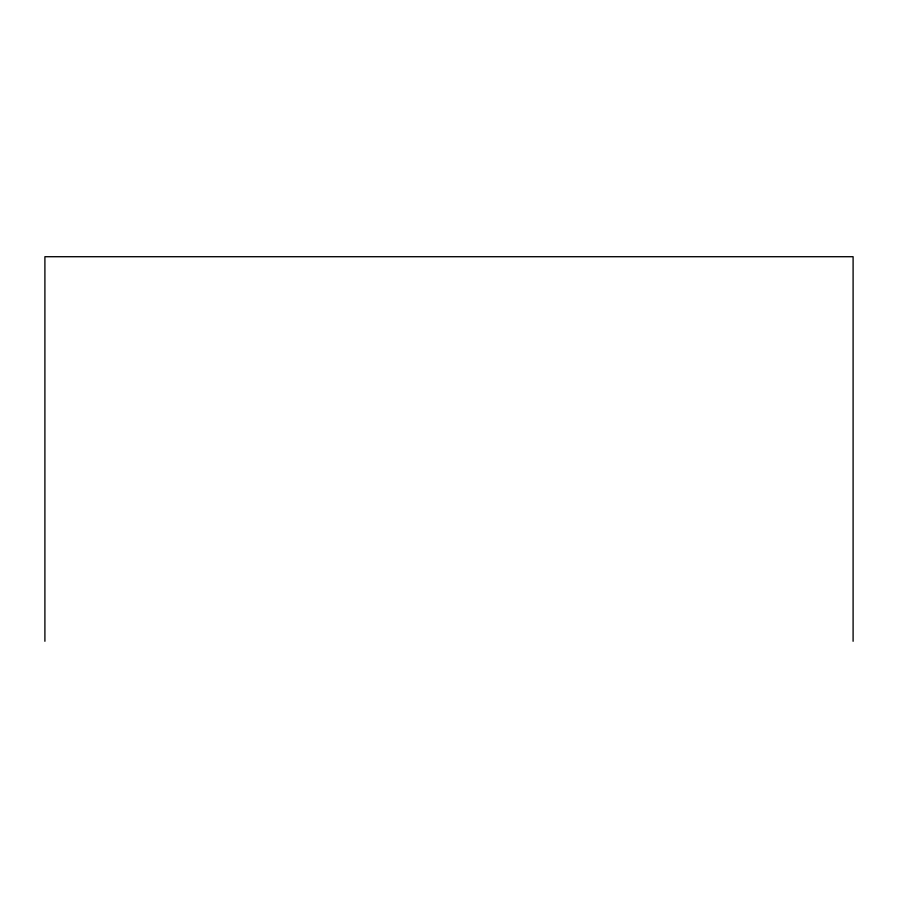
<?xml version="1.0" encoding="UTF-8"?>
<svg xmlns="http://www.w3.org/2000/svg" width="898" height="898" viewBox="0 0 898 898"><rect width="100%" height="100%" fill="white"/><g stroke="black" fill="none" stroke-linecap="round" stroke-linejoin="round"><path stroke-width="1.35" d="M853.1 641.284L853.1 256.716L44.9 256.716L44.9 641.284"/></g></svg>
